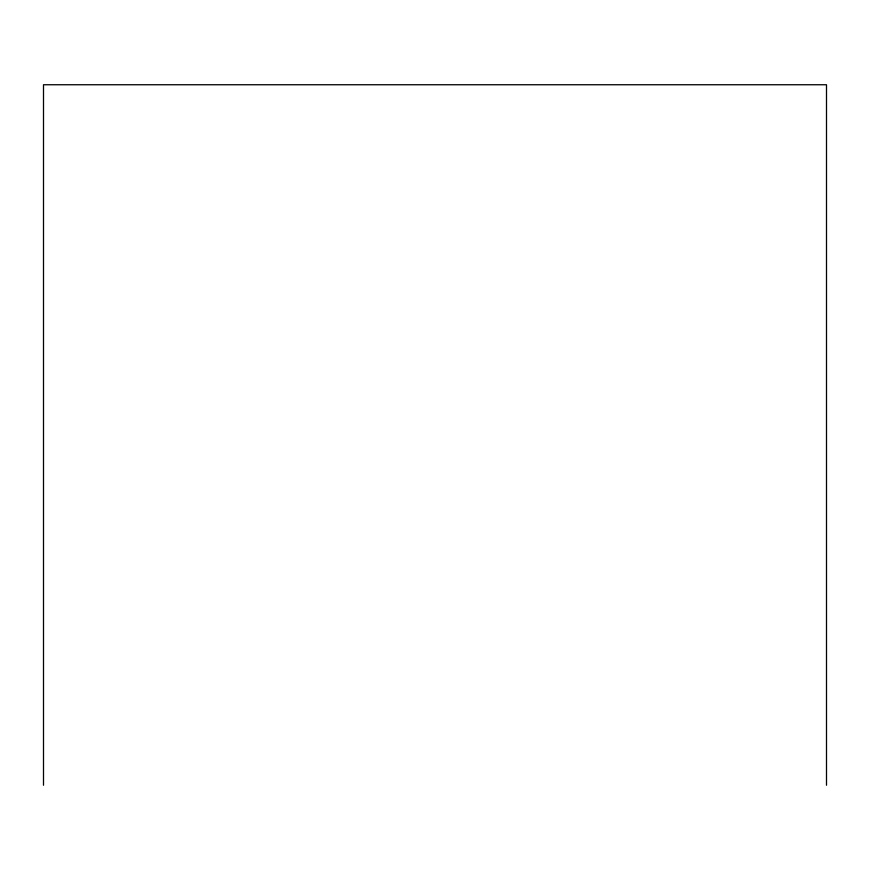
<?xml version="1.0" encoding="UTF-8"?>
<svg xmlns="http://www.w3.org/2000/svg" width="870" height="870" viewBox="0 0 870 870"><rect width="100%" height="100%" fill="white"/><g stroke="black" fill="none" stroke-linecap="round" stroke-linejoin="round"><path stroke-width="1.3" d="M826.5 785.251L826.5 84.749L43.5 84.749L43.5 785.251"/></g></svg>
